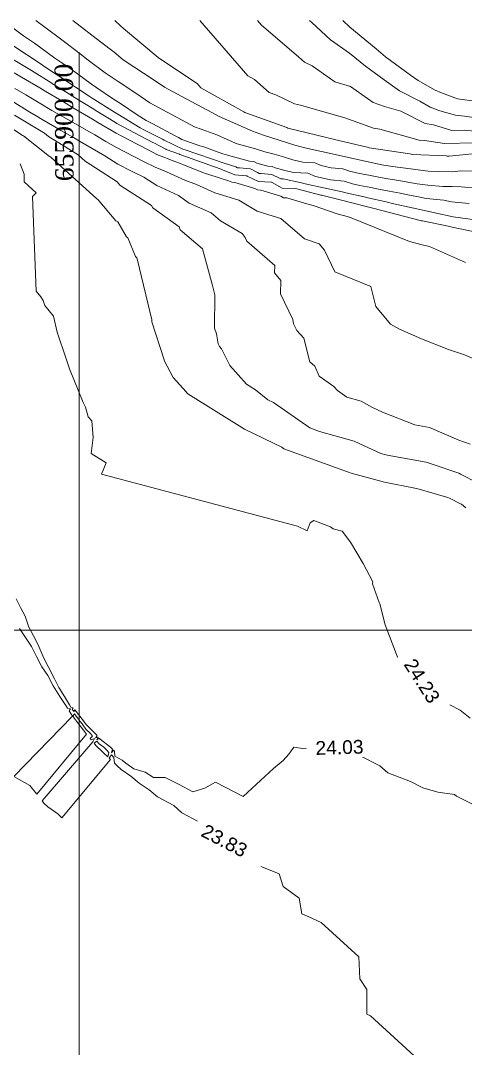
# Model space of a CAD drawing. Header units: metres. Extents: x -207 to 292, y -187 to 169.
# Drawn here: x 145 to 181.4, y 84.7 to 168.8 of the extents above; entities that cross this region are included whole.
import ezdxf

# ---------------------------------------------------------------- set-up
doc = ezdxf.new("R2010")
doc.units = ezdxf.units.M
for name, color, linetype, lineweight in [('C-TOPO-LABL', 7, 'Continuous', 9), ('C-TOPO-MAJR', 7, 'Continuous', 35), ('C-TOPO-MINR', 7, 'Continuous', 9), ('grilla', 7, 'Continuous', 9)]:
    doc.layers.add(name, color=color, linetype=linetype, lineweight=lineweight)
doc.layers.add('PR10-ARQ-PL-001-Emplazamiento-C-1_dwg', color=7, linetype='Continuous', lineweight=9, true_color=0x767676)
doc.layers.add('TEXTO', color=5, linetype='Continuous', lineweight=9, true_color=0x0000ff)
doc.styles.add('Arial_2', font='arial.ttf', dxfattribs={"height": 1.125})
doc.styles.add('Times New Roman_2', font='times.ttf', dxfattribs={"height": 1.5})

# ---------------------------------------------------------------- blocks, each defined once
blk = doc.blocks.new('PR10-ARQ-PL-001-Emplazamiento-C-1_dwg-674643-PLANTA EMPLAZAMIENTO ACTUALIZADO')
at = {"layer": 'C-TOPO-MAJR', "color": 1, "lineweight": 9, "true_color": 0xff0000, "flags": 128}
for points in [[(179.098, 82.292), (173.579, 87.342), (173.294, 87.46), (173.294, 89.483), (172.731, 90.353), (172.623, 92.169), (169.557, 94.972), (168.54, 95.448), (167.959, 95.687), (167.765, 96.96), (166.435, 97.928), (166.108, 98.969), (163.332, 100.072), (162.799, 101.056), (160.118, 102.464), (159.488, 103.263), (158.148, 103.967), (157.501, 104.571), (156.16, 105.275), (155.468, 105.845), (154.668, 106.386), (153.976, 106.956), (153.177, 107.496), (152.846, 107.806), (152.637, 108.019), (152.584, 108.5), (152.382, 108.707), (152.202, 108.435), (152.306, 108.328), (148.333, 103.557), (148.003, 103.866), (147.192, 104.447), (146.861, 104.756), (146.717, 104.936), (150.874, 109.767), (150.99, 110.036), (150.73, 109.947), (150.647, 110.055), (150.829, 110.245), (150.669, 110.454), (150.305, 110.824), (149.983, 111.242), (149.822, 111.45), (149.662, 111.659), (149.352, 112.064), (149.233, 111.892), (149.368, 111.674), (149.451, 111.566), (149.535, 111.459), (150.11, 110.738), (150.276, 110.523), (150.359, 110.415), (146.286, 105.476), (145.71, 106.197), (144.404, 106.936), (149.202, 111.89), (149.067, 112.108), (148.931, 112.326), (149.03, 112.481), (148.796, 112.544), (148.66, 112.763), (148.172, 113.493), (147.629, 114.365), (147.193, 115.198), (146.705, 115.928), (146.269, 116.76), (145.833, 117.593), (144.857, 119.053)], [(181.756, 134.159), (180.83, 134.479), (178.417, 135.524), (177.229, 135.745), (174.586, 136.765), (173.7, 137.173), (172.818, 137.676), (171.661, 138.004), (170.895, 138.559), (170.593, 138.885), (169.382, 139.732), (169.031, 140.554), (168.617, 140.89), (168.13, 142.833), (167.569, 143.455), (167.292, 144.016), (167.234, 144.351), (166.235, 146.46), (166.244, 147.57), (165.723, 148.182), (165.762, 148.776), (163.457, 150.768), (163.341, 151.076), (163.091, 151.402), (161.302, 152.456), (160.549, 153.092), (158.759, 153.894), (157.887, 154.524), (156.097, 155.326), (155.034, 156.016), (153.974, 156.55), (152.914, 157.085), (151.852, 157.775), (150.817, 158.365), (149.782, 158.955), (149.283, 159.26), (148.248, 159.849), (147.75, 160.155), (146.715, 160.744), (146.216, 161.049), (145.718, 161.355), (144.267, 162.239)], [(143.546, 168.815), (145.202, 167.592), (146.099, 166.985), (147.755, 165.762), (148.652, 165.155), (149.1, 164.852), (150.756, 163.629), (151.204, 163.326), (152.471, 162.462), (153.218, 161.997), (154.485, 161.133), (155.232, 160.668), (155.79, 160.391), (157.592, 159.395), (157.87, 159.256), (158.149, 159.118), (159.242, 158.726), (159.631, 158.596), (160.02, 158.466), (161.113, 158.073), (161.502, 157.943), (161.891, 157.813), (163.688, 157.325), (164.056, 157.299), (164.294, 157.172), (165.193, 156.928), (165.551, 156.898), (165.798, 156.775), (166.697, 156.531), (167.313, 156.397), (168.465, 156.337), (169.098, 156.067), (169.713, 155.933), (170.329, 155.798), (171.444, 155.685), (172.114, 155.468), (172.73, 155.334), (173.622, 155.169), (174.238, 155.035), (175.13, 154.87), (176.023, 154.705), (176.639, 154.571), (177.531, 154.406), (178.147, 154.272), (179.601, 154.134), (180.217, 154), (181.671, 153.863)], [(164.349, 168.845), (164.666, 168.479), (167.703, 165.871), (168.199, 165.438), (168.824, 165.135), (170.668, 163.824), (171.953, 163.455), (173.797, 162.144), (174.744, 161.798), (176.067, 161.425), (178.068, 160.402), (178.736, 160.3), (180.237, 159.854), (181.246, 159.877), (182.117, 159.779)]]:
    blk.add_lwpolyline(points, dxfattribs=at)
blk.add_lwpolyline([(151.557, 109.064), (151.662, 108.958), (151.766, 108.851), (152.097, 108.542), (152.18, 108.914), (151.977, 109.121), (151.775, 109.328), (151.395, 109.623), (151.193, 109.829), (150.978, 109.66), (151.122, 109.48), (151.227, 109.373)], close=True, dxfattribs=at)
at = {"layer": 'C-TOPO-MINR', "color": 9, "true_color": 0xc0c0c0, "flags": 128}
for points in [[(144.591, 121.476), (144.957, 120.777), (145.323, 120.077), (145.632, 119.168), (145.999, 118.468), (146.365, 117.769), (146.847, 116.635), (147.213, 115.935), (147.716, 114.931), (148.083, 114.232), (148.538, 113.498), (148.958, 112.81), (149.072, 112.627), (149.269, 112.573), (149.186, 112.443), (149.3, 112.26), (149.4, 112.404), (150.09, 111.503), (150.155, 111.418), (150.221, 111.333), (150.352, 111.164), (151.162, 110.339), (151.227, 110.254), (151.074, 110.095), (151.292, 110.169), (151.194, 109.943), (151.375, 110.085), (151.457, 110.001), (152.302, 109.344), (152.385, 109.26), (152.467, 109.176), (152.398, 108.863), (152.549, 109.092), (152.631, 109.008), (152.675, 108.604), (153.277, 108.276), (153.555, 108.016), (154.227, 107.562), (155.156, 107.301), (155.827, 106.847), (156.798, 106.865), (157.925, 106.274), (159.052, 105.682), (160.043, 105.97), (160.919, 106.485), (163.172, 105.301), (165.659, 107.592), (166.269, 108.112), (166.445, 108.254), (166.915, 108.761), (167.329, 109.326), (168.056, 109.218), (172.343, 109.348), (172.845, 108.57), (174.361, 107.809), (175.01, 107.237), (176.853, 106.535), (177.873, 106.009), (179.106, 105.651), (180.476, 105.47), (180.643, 105.32), (181.898, 104.707)], [(144.91, 157.12), (145.243, 156.278), (145.257, 155.637), (146.238, 154.746), (145.941, 154.439), (146.219, 146.684), (146.601, 146.226), (146.788, 145.906), (146.95, 145.497), (147.641, 144.63), (147.957, 143.328), (148.682, 141.139), (148.947, 140.31), (150.063, 137.565), (150.256, 137.197), (150.494, 136.381), (150.781, 136.07), (150.904, 134.711), (150.718, 133.391), (151.95, 132.625), (151.573, 131.7), (167.605, 127.44), (168.402, 127.056), (168.658, 127.699), (168.95, 127.895), (170.329, 127.392), (170.549, 127.224), (171.274, 127.031), (171.955, 126.13), (172.999, 124.384), (173.785, 122.89), (173.742, 122.72), (174.304, 121.177), (174.367, 121.069), (174.781, 119.358), (176.082, 115.994), (176.709, 115.896), (177.33, 115.486), (178.159, 114.2), (179.233, 113.252), (180.921, 112.382), (181.758, 111.703)], [(142.788, 160.99), (145.039, 159.484), (145.113, 159.439), (145.188, 159.393), (147.313, 157.723), (147.388, 157.677), (147.462, 157.632), (151.154, 154.279), (151.313, 154.175), (152.749, 152.453), (152.907, 152.35), (153.613, 151.145), (153.744, 151.051), (154.35, 149.513), (154.463, 149.418), (154.512, 149.234), (155.699, 144.338), (155.697, 144.172), (156.694, 141.055), (156.702, 141.005), (157.429, 139.621), (158.507, 138.451), (158.548, 138.367), (158.632, 138.274), (163.268, 135.391), (163.329, 135.341), (166.328, 133.895), (166.509, 133.768), (171.698, 131.876), (171.871, 131.827), (172.004, 131.766), (174.729, 131.042), (177.217, 130.543), (177.395, 130.51), (179.917, 129.784), (180.055, 129.736), (180.949, 129.28), (181.034, 129.237), (181.387, 128.927)], [(144.457, 161.107), (145.678, 160.36), (146.898, 159.613), (147.23, 159.352), (148.451, 158.605), (149.671, 157.858), (150.247, 157.335), (152.848, 155.646), (153.072, 155.377), (155.673, 153.688), (155.783, 153.5), (157.919, 151.957), (158.013, 151.717), (159.855, 150.159), (160.657, 147.15), (160.842, 146.385), (160.819, 143.666), (160.975, 143.18), (161.115, 142.361), (161.229, 142.145), (161.397, 141.962), (162.076, 140.589), (163.449, 139.066), (164.173, 138.616), (165.185, 137.793), (165.653, 137.567), (168.62, 135.495), (169.43, 135.2), (172.262, 134.397), (174.434, 133.399), (174.859, 133.286), (175.248, 133.209), (178.156, 132.667), (178.549, 132.554), (180.815, 131.769), (180.955, 131.698), (182.358, 130.978)], [(144.485, 163.292), (145.388, 162.763), (146.607, 162.019), (147.51, 161.49), (148.38, 160.995), (149.25, 160.499), (150.153, 159.97), (151.023, 159.474), (151.926, 158.945), (152.796, 158.45), (153.488, 158.091), (154.379, 157.642), (155.072, 157.283), (155.963, 156.834), (156.904, 156.457), (158.409, 155.783), (159.35, 155.407), (160.855, 154.733), (161.829, 154.431), (162.804, 154.13), (164.307, 153.245), (165.282, 152.943), (166.257, 152.642), (168.193, 150.968), (169.381, 150.548), (169.819, 150.034), (170.659, 148.262), (173.624, 147.057), (174.034, 145.423), (175.226, 143.992), (175.967, 143.569), (177.757, 142.773), (179.978, 141.916), (181.297, 141.476), (183.326, 140.598)], [(144.435, 164.572), (145.029, 164.214), (146.524, 163.339), (146.966, 163.066), (148.46, 162.191), (148.902, 161.919), (149.344, 161.647), (150.839, 160.772), (151.281, 160.5), (152.776, 159.625), (153.295, 159.35), (154.44, 158.757), (154.7, 158.62), (155.845, 158.026), (156.105, 157.889), (157.663, 157.266), (157.95, 157.162), (158.238, 157.058), (159.795, 156.435), (160.082, 156.331), (160.37, 156.227), (161.982, 155.728), (162.251, 155.614), (162.499, 155.595), (164.111, 155.096), (164.355, 154.975), (164.628, 154.963), (166.24, 154.464), (166.458, 154.337), (166.757, 154.33), (168.369, 153.831), (168.886, 153.698), (170.852, 153.004), (171.368, 152.87), (171.885, 152.737), (176.79, 150.743), (177.823, 150.476), (178.417, 150.353), (181.379, 149.037)], [(143.467, 166.18), (145.701, 164.834), (145.835, 164.743), (147.498, 163.719), (147.565, 163.674), (149.227, 162.65), (149.294, 162.605), (150.956, 161.581), (151.068, 161.512), (152.73, 160.488), (152.842, 160.418), (154.795, 159.387), (155.771, 158.872), (155.855, 158.831), (156.831, 158.315), (156.873, 158.294), (157.954, 157.903), (157.996, 157.882), (159.077, 157.491), (159.135, 157.471), (160.217, 157.08), (160.275, 157.061), (161.356, 156.669), (161.414, 156.65), (161.472, 156.63), (162.484, 156.2), (163.415, 156.129), (163.47, 156.125), (163.505, 156.106), (164.422, 155.653), (165.448, 155.605), (165.502, 155.6), (165.539, 155.582), (166.359, 155.106), (167.481, 155.081), (167.574, 155.06), (169.516, 154.559), (169.608, 154.539), (169.7, 154.519), (171.643, 154.018), (171.735, 153.998), (173.678, 153.496), (173.77, 153.476), (177.655, 152.474), (177.747, 152.453), (177.839, 152.433), (180.071, 151.97), (180.163, 151.95), (180.273, 151.935), (182.504, 151.471)], [(143.1, 167.631), (145.296, 166.146), (145.645, 165.936), (147.841, 164.45), (148.1, 164.291), (149.198, 163.548), (149.458, 163.388), (150.556, 162.646), (150.815, 162.486), (152.645, 161.347), (152.905, 161.187), (154.735, 160.049), (155.04, 159.888), (155.192, 159.807), (156.557, 159.13), (156.71, 159.049), (157.392, 158.71), (157.561, 158.649), (158.244, 158.31), (158.412, 158.249), (159.365, 157.931), (159.533, 157.87), (160.486, 157.551), (160.654, 157.49), (161.607, 157.172), (162.559, 156.853), (162.717, 156.786), (162.862, 156.775), (163.763, 156.712), (164.345, 156.401), (164.488, 156.33), (164.649, 156.323), (165.527, 156.249), (166.132, 155.949), (166.26, 155.874), (166.435, 155.87), (167.942, 155.542), (168.246, 155.464), (169.753, 155.136), (171.261, 154.807), (171.564, 154.729), (173.072, 154.401), (173.375, 154.323), (174.883, 153.994), (175.489, 153.838), (176.997, 153.509), (178.505, 153.181), (178.853, 153.109), (180.361, 152.781), (182.155, 152.535)], [(146.198, 168.845), (146.933, 168.302), (148.325, 167.275), (149.83, 166.122), (150.496, 165.598), (151.888, 164.57), (152.952, 163.844), (154.474, 162.84), (155.538, 162.114), (156.604, 161.544), (158.118, 160.707), (159.183, 160.137), (160.102, 159.808), (161.021, 159.478), (161.848, 159.116), (162.676, 158.755), (164.186, 158.344), (164.954, 158.095), (165.709, 157.89), (166.464, 157.684), (167.232, 157.435), (168.055, 157.253), (169.023, 157.202), (169.555, 156.975), (170.377, 156.792), (171.314, 156.697), (171.877, 156.515), (172.7, 156.332), (173.45, 156.193), (174.272, 156.011), (175.022, 155.872), (175.905, 155.76), (176.655, 155.621), (177.405, 155.483), (178.287, 155.371), (179.509, 155.255), (180.266, 155.243), (181.023, 155.231), (182.245, 155.116)], [(149.242, 168.845), (151.499, 167.116), (152.602, 166.249), (153.358, 165.618), (155.874, 163.956), (156.729, 163.382), (158.492, 162.44), (160.256, 161.498), (161.196, 160.98), (162.565, 160.381), (163.934, 159.782), (164.846, 159.452), (166.116, 159.04), (167.387, 158.627), (168.225, 158.428), (169.586, 158.126), (170.947, 157.824), (171.786, 157.625), (173.147, 157.322), (174.508, 157.02), (175.399, 156.888), (176.858, 156.702), (178.318, 156.517), (179.052, 156.489), (180.304, 156.469), (180.948, 156.529), (182.201, 156.509)], [(152.678, 168.845), (153.128, 168.412), (153.365, 168.182), (156.206, 165.808), (159.42, 163.65), (159.698, 163.328), (163.235, 161.381), (163.309, 161.316), (166.739, 160.074), (166.832, 160.029), (169.985, 159.281), (170.178, 159.225), (173.331, 158.477), (173.472, 158.425), (176.823, 157.927), (177.021, 157.871), (179.778, 157.765), (179.878, 157.75), (180.029, 157.753), (182.45, 157.977)], [(159.631, 168.845), (163.54, 164.323), (164.092, 164.019), (165.309, 162.959), (165.844, 162.765), (167.373, 162.024), (167.865, 161.907), (171.012, 161.003), (171.504, 160.886), (173.824, 160.039), (174.347, 159.962), (177.587, 159.048), (178.017, 159.031), (179.652, 158.782), (182.123, 158.837)], [(168.599, 168.845), (168.797, 168.675), (170.32, 167.278), (171.87, 166.176), (173.169, 165.105), (174.719, 164.004), (175.96, 163.1), (177.641, 162.24), (178.488, 161.755), (179.278, 161.459), (180.539, 161.084), (181.271, 161.002), (182.233, 160.883)], [(182.308, 162.227), (180.717, 162.424), (179.41, 162.914), (178.882, 163.141), (177.481, 163.942), (176.867, 164.371), (174.814, 165.867), (174.049, 166.53), (171.899, 168.303), (171.329, 168.845)]]:
    blk.add_lwpolyline(points, dxfattribs=at)
at = {"layer": 'grilla'}
for p, q in [((149.742, 166.258), (149.742, -186.737)), ((-207.182, 118.918), (240.531, 118.918))]:
    blk.add_line(p, q, dxfattribs=at)
at = {"layer": 'C-TOPO-LABL', "char_height": 1.125, "width": 5.2338, "attachment_point": 1, "line_spacing_factor": 0.941778, "style": 'Arial_2'}
for s, insert, rotation in [(' 24.23', (176.973, 117.091), 302.81624), (' 24.03', (168.635, 109.805), 1.73703), (' 23.83', (159.765, 103.293), 332.2927)]:
    blk.add_mtext(s, dxfattribs=dict(at, insert=insert, rotation=rotation))
at = {"layer": 'TEXTO', "color": 7, "insert": (147.792, 155.679), "char_height": 1.5, "width": 11.53286, "attachment_point": 1, "rotation": 90.34316, "line_spacing_factor": 1.029793, "style": 'Times New Roman_2'}
blk.add_mtext('655900.00', dxfattribs=at)

msp = doc.modelspace()

# ---------------------------------------------------------------- linework, layer by layer
at = {"layer": 'C-TOPO-MAJR', "color": 1, "lineweight": 9, "true_color": 0xff0000, "flags": 128}
for points in [[(143.546, 168.815), (145.202, 167.592), (146.099, 166.985), (147.755, 165.762), (148.652, 165.155), (149.1, 164.852), (150.756, 163.629), (151.204, 163.326), (152.471, 162.462), (153.218, 161.997), (154.485, 161.133), (155.232, 160.668), (155.79, 160.391), (157.592, 159.395), (157.87, 159.256), (158.149, 159.118), (159.242, 158.726), (159.631, 158.596), (160.02, 158.466), (161.113, 158.073), (161.502, 157.943), (161.891, 157.813), (163.688, 157.325), (164.056, 157.299), (164.294, 157.172), (165.193, 156.928), (165.551, 156.898), (165.798, 156.775), (166.697, 156.531), (167.313, 156.397), (168.465, 156.337), (169.098, 156.067), (169.713, 155.933), (170.329, 155.798), (171.444, 155.685), (172.114, 155.468), (172.73, 155.334), (173.622, 155.169), (174.238, 155.035), (175.13, 154.87), (176.023, 154.705), (176.639, 154.571), (177.531, 154.406), (178.147, 154.272), (179.601, 154.134), (180.217, 154), (181.671, 153.863)], [(164.349, 168.845), (164.666, 168.479), (167.703, 165.871), (168.199, 165.438), (168.824, 165.135), (170.668, 163.824), (171.953, 163.455), (173.797, 162.144), (174.744, 161.798), (176.067, 161.425), (178.068, 160.402), (178.736, 160.3), (180.237, 159.854), (181.246, 159.877), (182.117, 159.779)], [(181.756, 134.159), (180.83, 134.479), (178.417, 135.524), (177.229, 135.745), (174.586, 136.765), (173.7, 137.173), (172.818, 137.676), (171.661, 138.004), (170.895, 138.559), (170.593, 138.885), (169.382, 139.732), (169.031, 140.554), (168.617, 140.89), (168.13, 142.833), (167.569, 143.455), (167.292, 144.016), (167.234, 144.351), (166.235, 146.46), (166.244, 147.57), (165.723, 148.182), (165.762, 148.776), (163.457, 150.768), (163.341, 151.076), (163.091, 151.402), (161.302, 152.456), (160.549, 153.092), (158.759, 153.894), (157.887, 154.524), (156.097, 155.326), (155.034, 156.016), (153.974, 156.55), (152.914, 157.085), (151.852, 157.775), (150.817, 158.365), (149.782, 158.955), (149.283, 159.26), (148.248, 159.849), (147.75, 160.155), (146.715, 160.744), (146.216, 161.049), (145.718, 161.355), (144.267, 162.239)], [(144.857, 119.053), (145.833, 117.593), (146.269, 116.76), (146.705, 115.928), (147.193, 115.198), (147.629, 114.365), (148.172, 113.493), (148.66, 112.763), (148.796, 112.544), (149.03, 112.481), (148.931, 112.326), (149.067, 112.108), (149.202, 111.89), (144.404, 106.936), (145.71, 106.197), (146.286, 105.476), (150.359, 110.415), (150.276, 110.523), (150.11, 110.738), (149.535, 111.459), (149.451, 111.566), (149.368, 111.674), (149.233, 111.892), (149.352, 112.064), (149.662, 111.659), (149.822, 111.45), (149.983, 111.242), (150.305, 110.824), (150.669, 110.454), (150.829, 110.245), (150.647, 110.055), (150.73, 109.947), (150.99, 110.036), (150.874, 109.767), (146.717, 104.936), (146.861, 104.756), (147.192, 104.447), (148.003, 103.866), (148.333, 103.557), (152.306, 108.328), (152.202, 108.435), (152.382, 108.707), (152.584, 108.5), (152.637, 108.019), (152.846, 107.806), (153.177, 107.496), (153.976, 106.956), (154.668, 106.386), (155.468, 105.845), (156.16, 105.275), (157.501, 104.571), (158.148, 103.967), (159.488, 103.263), (160.118, 102.464), (162.799, 101.056), (163.332, 100.072), (166.108, 98.969), (166.435, 97.928), (167.765, 96.96), (167.959, 95.687), (168.54, 95.448), (169.557, 94.972), (172.623, 92.169), (172.731, 90.353), (173.294, 89.483), (173.294, 87.46), (173.579, 87.342), (179.098, 82.292)]]:
    msp.add_lwpolyline(points, dxfattribs=at)
msp.add_lwpolyline([(151.557, 109.064), (151.662, 108.958), (151.766, 108.851), (152.097, 108.542), (152.18, 108.914), (151.977, 109.121), (151.775, 109.328), (151.395, 109.623), (151.193, 109.829), (150.978, 109.66), (151.122, 109.48), (151.227, 109.373)], close=True, dxfattribs=at)
at = {"layer": 'C-TOPO-MINR', "color": 9, "true_color": 0xc0c0c0, "flags": 128}
for points in [[(146.198, 168.845), (146.933, 168.302), (148.325, 167.275), (149.83, 166.122), (150.496, 165.598), (151.888, 164.57), (152.952, 163.844), (154.474, 162.84), (155.538, 162.114), (156.604, 161.544), (158.118, 160.707), (159.183, 160.137), (160.102, 159.808), (161.021, 159.478), (161.848, 159.116), (162.676, 158.755), (164.186, 158.344), (164.954, 158.095), (165.709, 157.89), (166.464, 157.684), (167.232, 157.435), (168.055, 157.253), (169.023, 157.202), (169.555, 156.975), (170.377, 156.792), (171.314, 156.697), (171.877, 156.515), (172.7, 156.332), (173.45, 156.193), (174.272, 156.011), (175.022, 155.872), (175.905, 155.76), (176.655, 155.621), (177.405, 155.483), (178.287, 155.371), (179.509, 155.255), (180.266, 155.243), (181.023, 155.231), (182.245, 155.116)], [(149.242, 168.845), (151.499, 167.116), (152.602, 166.249), (153.358, 165.618), (155.874, 163.956), (156.729, 163.382), (158.492, 162.44), (160.256, 161.498), (161.196, 160.98), (162.565, 160.381), (163.934, 159.782), (164.846, 159.452), (166.116, 159.04), (167.387, 158.627), (168.225, 158.428), (169.586, 158.126), (170.947, 157.824), (171.786, 157.625), (173.147, 157.322), (174.508, 157.02), (175.399, 156.888), (176.858, 156.702), (178.318, 156.517), (179.052, 156.489), (180.304, 156.469), (180.948, 156.529), (182.201, 156.509)], [(152.678, 168.845), (153.128, 168.412), (153.365, 168.182), (156.206, 165.808), (159.42, 163.65), (159.698, 163.328), (163.235, 161.381), (163.309, 161.316), (166.739, 160.074), (166.832, 160.029), (169.985, 159.281), (170.178, 159.225), (173.331, 158.477), (173.472, 158.425), (176.823, 157.927), (177.021, 157.871), (179.778, 157.765), (179.878, 157.75), (180.029, 157.753), (182.45, 157.977)], [(159.631, 168.845), (163.54, 164.323), (164.092, 164.019), (165.309, 162.959), (165.844, 162.765), (167.373, 162.024), (167.865, 161.907), (171.012, 161.003), (171.504, 160.886), (173.824, 160.039), (174.347, 159.962), (177.587, 159.048), (178.017, 159.031), (179.652, 158.782), (182.123, 158.837)], [(168.599, 168.845), (168.797, 168.675), (170.32, 167.278), (171.87, 166.176), (173.169, 165.105), (174.719, 164.004), (175.96, 163.1), (177.641, 162.24), (178.488, 161.755), (179.278, 161.459), (180.539, 161.084), (181.271, 161.002), (182.233, 160.883)], [(182.308, 162.227), (180.717, 162.424), (179.41, 162.914), (178.882, 163.141), (177.481, 163.942), (176.867, 164.371), (174.814, 165.867), (174.049, 166.53), (171.899, 168.303), (171.329, 168.845)], [(143.1, 167.631), (145.296, 166.146), (145.645, 165.936), (147.841, 164.45), (148.1, 164.291), (149.198, 163.548), (149.458, 163.388), (150.556, 162.646), (150.815, 162.486), (152.645, 161.347), (152.905, 161.187), (154.735, 160.049), (155.04, 159.888), (155.192, 159.807), (156.557, 159.13), (156.71, 159.049), (157.392, 158.71), (157.561, 158.649), (158.244, 158.31), (158.412, 158.249), (159.365, 157.931), (159.533, 157.87), (160.486, 157.551), (160.654, 157.49), (161.607, 157.172), (162.559, 156.853), (162.717, 156.786), (162.862, 156.775), (163.763, 156.712), (164.345, 156.401), (164.488, 156.33), (164.649, 156.323), (165.527, 156.249), (166.132, 155.949), (166.26, 155.874), (166.435, 155.87), (167.942, 155.542), (168.246, 155.464), (169.753, 155.136), (171.261, 154.807), (171.564, 154.729), (173.072, 154.401), (173.375, 154.323), (174.883, 153.994), (175.489, 153.838), (176.997, 153.509), (178.505, 153.181), (178.853, 153.109), (180.361, 152.781), (182.155, 152.535)], [(143.467, 166.18), (145.701, 164.834), (145.835, 164.743), (147.498, 163.719), (147.565, 163.674), (149.227, 162.65), (149.294, 162.605), (150.956, 161.581), (151.068, 161.512), (152.73, 160.488), (152.842, 160.418), (154.795, 159.387), (155.771, 158.872), (155.855, 158.831), (156.831, 158.315), (156.873, 158.294), (157.954, 157.903), (157.996, 157.882), (159.077, 157.491), (159.135, 157.471), (160.217, 157.08), (160.275, 157.061), (161.356, 156.669), (161.414, 156.65), (161.472, 156.63), (162.484, 156.2), (163.415, 156.129), (163.47, 156.125), (163.505, 156.106), (164.422, 155.653), (165.448, 155.605), (165.502, 155.6), (165.539, 155.582), (166.359, 155.106), (167.481, 155.081), (167.574, 155.06), (169.516, 154.559), (169.608, 154.539), (169.7, 154.519), (171.643, 154.018), (171.735, 153.998), (173.678, 153.496), (173.77, 153.476), (177.655, 152.474), (177.747, 152.453), (177.839, 152.433), (180.071, 151.97), (180.163, 151.95), (180.273, 151.935), (182.504, 151.471)], [(144.435, 164.572), (145.029, 164.214), (146.524, 163.339), (146.966, 163.066), (148.46, 162.191), (148.902, 161.919), (149.344, 161.647), (150.839, 160.772), (151.281, 160.5), (152.776, 159.625), (153.295, 159.35), (154.44, 158.757), (154.7, 158.62), (155.845, 158.026), (156.105, 157.889), (157.663, 157.266), (157.95, 157.162), (158.238, 157.058), (159.795, 156.435), (160.082, 156.331), (160.37, 156.227), (161.982, 155.728), (162.251, 155.614), (162.499, 155.595), (164.111, 155.096), (164.355, 154.975), (164.628, 154.963), (166.24, 154.464), (166.458, 154.337), (166.757, 154.33), (168.369, 153.831), (168.886, 153.698), (170.852, 153.004), (171.368, 152.87), (171.885, 152.737), (176.79, 150.743), (177.823, 150.476), (178.417, 150.353), (181.379, 149.037)], [(144.485, 163.292), (145.388, 162.763), (146.607, 162.019), (147.51, 161.49), (148.38, 160.995), (149.25, 160.499), (150.153, 159.97), (151.023, 159.474), (151.926, 158.945), (152.796, 158.45), (153.488, 158.091), (154.379, 157.642), (155.072, 157.283), (155.963, 156.834), (156.904, 156.457), (158.409, 155.783), (159.35, 155.407), (160.855, 154.733), (161.829, 154.431), (162.804, 154.13), (164.307, 153.245), (165.282, 152.943), (166.257, 152.642), (168.193, 150.968), (169.381, 150.548), (169.819, 150.034), (170.659, 148.262), (173.624, 147.057), (174.034, 145.423), (175.226, 143.992), (175.967, 143.569), (177.757, 142.773), (179.978, 141.916), (181.297, 141.476), (183.326, 140.598)], [(142.788, 160.99), (145.039, 159.484), (145.113, 159.439), (145.188, 159.393), (147.313, 157.723), (147.388, 157.677), (147.462, 157.632), (151.154, 154.279), (151.313, 154.175), (152.749, 152.453), (152.907, 152.35), (153.613, 151.145), (153.744, 151.051), (154.35, 149.513), (154.463, 149.418), (154.512, 149.234), (155.699, 144.338), (155.697, 144.172), (156.694, 141.055), (156.702, 141.005), (157.429, 139.621), (158.507, 138.451), (158.548, 138.367), (158.632, 138.274), (163.268, 135.391), (163.329, 135.341), (166.328, 133.895), (166.509, 133.768), (171.698, 131.876), (171.871, 131.827), (172.004, 131.766), (174.729, 131.042), (177.217, 130.543), (177.395, 130.51), (179.917, 129.784), (180.055, 129.736), (180.949, 129.28), (181.034, 129.237), (181.387, 128.927)], [(144.457, 161.107), (145.678, 160.36), (146.898, 159.613), (147.23, 159.352), (148.451, 158.605), (149.671, 157.858), (150.247, 157.335), (152.848, 155.646), (153.072, 155.377), (155.673, 153.688), (155.783, 153.5), (157.919, 151.957), (158.013, 151.717), (159.855, 150.159), (160.657, 147.15), (160.842, 146.385), (160.819, 143.666), (160.975, 143.18), (161.115, 142.361), (161.229, 142.145), (161.397, 141.962), (162.076, 140.589), (163.449, 139.066), (164.173, 138.616), (165.185, 137.793), (165.653, 137.567), (168.62, 135.495), (169.43, 135.2), (172.262, 134.397), (174.434, 133.399), (174.859, 133.286), (175.248, 133.209), (178.156, 132.667), (178.549, 132.554), (180.815, 131.769), (180.955, 131.698), (182.358, 130.978)], [(144.91, 157.12), (145.243, 156.278), (145.257, 155.637), (146.238, 154.746), (145.941, 154.439), (146.219, 146.684), (146.601, 146.226), (146.788, 145.906), (146.95, 145.497), (147.641, 144.63), (147.957, 143.328), (148.682, 141.139), (148.947, 140.31), (150.063, 137.565), (150.256, 137.197), (150.494, 136.381), (150.781, 136.07), (150.904, 134.711), (150.718, 133.391), (151.95, 132.625), (151.573, 131.7), (167.605, 127.44), (168.402, 127.056), (168.658, 127.699), (168.95, 127.895), (170.329, 127.392), (170.549, 127.224), (171.274, 127.031), (171.955, 126.13), (172.999, 124.384), (173.785, 122.89), (173.742, 122.72), (174.304, 121.177), (174.367, 121.069), (174.781, 119.358), (176.082, 115.994), (176.709, 115.896), (177.33, 115.486), (178.159, 114.2), (179.233, 113.252), (180.921, 112.382), (181.758, 111.703)], [(144.591, 121.476), (144.957, 120.777), (145.323, 120.077), (145.632, 119.168), (145.999, 118.468), (146.365, 117.769), (146.847, 116.635), (147.213, 115.935), (147.716, 114.931), (148.083, 114.232), (148.538, 113.498), (148.958, 112.81), (149.072, 112.627), (149.269, 112.573), (149.186, 112.443), (149.3, 112.26), (149.4, 112.404), (150.09, 111.503), (150.155, 111.418), (150.221, 111.333), (150.352, 111.164), (151.162, 110.339), (151.227, 110.254), (151.074, 110.095), (151.292, 110.169), (151.194, 109.943), (151.375, 110.085), (151.457, 110.001), (152.302, 109.344), (152.385, 109.26), (152.467, 109.176), (152.398, 108.863), (152.549, 109.092), (152.631, 109.008), (152.675, 108.604), (153.277, 108.276), (153.555, 108.016), (154.227, 107.562), (155.156, 107.301), (155.827, 106.847), (156.798, 106.865), (157.925, 106.274), (159.052, 105.682), (160.043, 105.97), (160.919, 106.485), (163.172, 105.301), (165.659, 107.592), (166.269, 108.112), (166.445, 108.254), (166.915, 108.761), (167.329, 109.326), (168.056, 109.218), (172.343, 109.348), (172.845, 108.57), (174.361, 107.809), (175.01, 107.237), (176.853, 106.535), (177.873, 106.009), (179.106, 105.651), (180.476, 105.47), (180.643, 105.32), (181.898, 104.707)]]:
    msp.add_lwpolyline(points, dxfattribs=at)

# ---------------------------------------------------------------- block references
at = {"layer": 'PR10-ARQ-PL-001-Emplazamiento-C-1_dwg', "color": 7}
msp.add_blockref('PR10-ARQ-PL-001-Emplazamiento-C-1_dwg-674643-PLANTA EMPLAZAMIENTO ACTUALIZADO', (0, 0), dxfattribs=at)

# ---------------------------------------------------------------- next in the draw order: texts
at = {"layer": 'C-TOPO-LABL', "char_height": 1.125, "width": 5.74249, "attachment_point": 1, "line_spacing_factor": 0.941778, "style": 'Arial_2', "bg_fill": 3, "box_fill_scale": 1.25, "bg_fill_color": 256, "bg_fill_true_color": 13158600, "bg_fill_transparency": 0}
for s, insert, rotation in [(' 24.23 ', (176.979, 117.095), 302.81624), (' 24.03 ', (168.635, 109.813), 1.73703), (' 23.83 ', (159.769, 103.3), 332.2927)]:
    msp.add_mtext(s, dxfattribs=dict(at, insert=insert, rotation=rotation))

doc.saveas('drawing.dxf')
